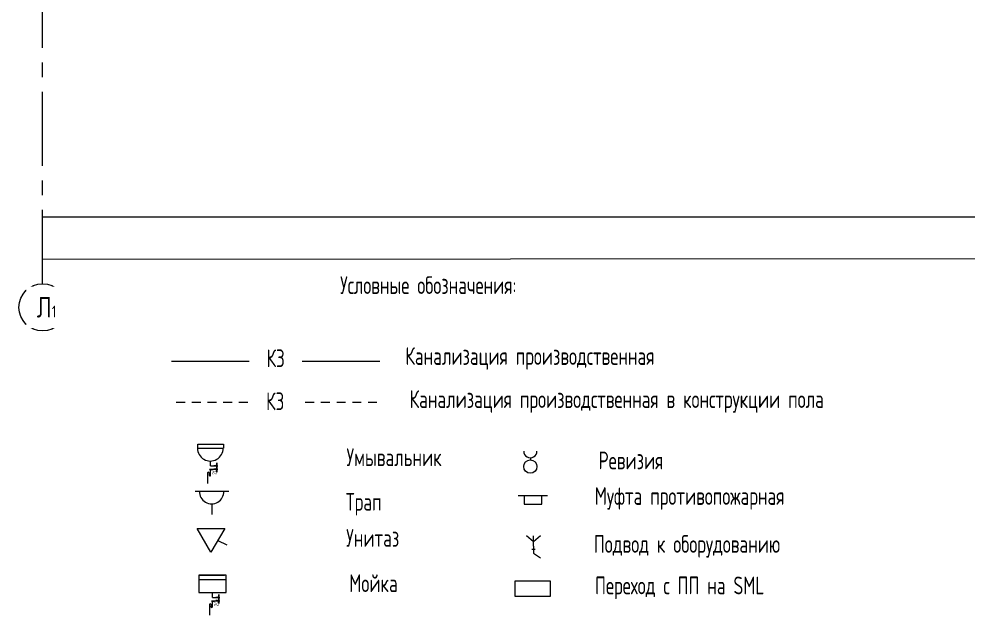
# Model space of a CAD drawing. Header units: millimetres. Extents: x -8689834 to 9419935, y -284943 to 166066.
# Drawn here: x -233221 to -217139, y -284943 to -274843 of the extents above; entities that cross this region are included whole.
import ezdxf

# ---------------------------------------------------------------- set-up
doc = ezdxf.new("R2010")
doc.units = ezdxf.units.MM
doc.header["$MEASUREMENT"] = 0
doc.linetypes.add('CENTER', pattern=[2, 1.25, -0.25, 0.25, -0.25])
doc.layers.get('0').update_dxf_attribs({"color": 250, "lineweight": 9})
for name, color, linetype in [('PDF __ВК-В1', 5, 'Continuous'), ('PDF __ВК-переход с ПП на  SML', 3, 'Continuous'), ('PDF __ВК-противопожарные муфты', 1, 'Continuous'), ('PDF __ВК-стены', 7, 'Continuous'), ('PDF __Санпр', 7, 'Continuous'), ('PDF __Сантехника', 7, 'Continuous'), ('PDF _TEKSTBK', 7, 'Continuous'), ('АР_Кровля дорожки', 245, 'Continuous')]:
    doc.layers.add(name, color=color, linetype=linetype)
doc.layers.add('PDF __ВК-К1', color=7, linetype='Continuous', true_color=0xb80000)
doc.layers.add('АР_Оси', color=195, linetype='Continuous', lineweight=9)
doc.layers.add('ВК_канализация', color=32, linetype='Continuous', lineweight=30)
doc.styles.add('ISOCPEUR', font='isocpeur.ttf', dxfattribs={"width": 0.7})
doc.styles.add('ГОСТ 2.304', font='isocpeur.ttf', dxfattribs={"width": 0.7})
doc.styles.add('ГОСТ М100', font='ARIALN.TTF')
doc.dimstyles.new('ISO-25', dxfattribs={"dimtxt": 70, "dimasz": 30, "dimexe": 50, "dimexo": 50, "dimgap": 5, "dimtad": 1, "dimdec": 0, "dimdsep": 46, "dimtxsty": 'ГОСТ М100', "dimblk": 'OBLIQUE', "dimcen": 30, "dimdle": 50, "dimadec": 0, "dimazin": 0, "dimtfac": 1, "dimtdec": 0, "dimtmove": 1, "dimatfit": 3, "dimldrblk": 'OBLIQUE', "dimfxl": 1, "dimarcsym": 0})

# ---------------------------------------------------------------- blocks, each defined once
blk = doc.blocks.new('_Oblique')
at = {"color": 0, "linetype": 'ByBlock', "lineweight": -2}
blk.add_line((-0.5, -0.5), (0.5, 0.5), dxfattribs=at)
blk = doc.blocks.new('*D2070')
at = {"layer": 'АР_Кровля дорожки', "color": 0, "lineweight": -2, "ltscale": 500, "transparency": 16777216}
for p, q in [((-229836, -284594), (-229836, -284750)), ((-229865, -284644), (-229886, -284644)), ((-229865, -284700), (-229886, -284700))]:
    blk.add_line(p, q, dxfattribs=at)
at = {"layer": 'АР_Кровля дорожки', "color": 0, "lineweight": -2, "ltscale": 500, "transparency": 16777216, "xscale": 30, "yscale": 30, "zscale": 30}
for p, rotation in [((-229836, -284644), 90), ((-229836, -284700), 270)]:
    blk.add_blockref('_Oblique', p, dxfattribs=dict(at, rotation=rotation))
at = {"layer": 'АР_Кровля дорожки', "color": 0, "lineweight": 13, "ltscale": 500, "transparency": 16777216, "insert": (-229876, -284750), "char_height": 70, "attachment_point": 5, "rotation": 90, "style": 'ГОСТ М100'}
blk.add_mtext('{\\fГОСТ тип А|b0|i0|c0|p34;20}', dxfattribs=at)
blk = doc.blocks.new('*D2067')
at = {"layer": 'АР_Кровля дорожки', "color": 0, "lineweight": -2, "ltscale": 500, "transparency": 16777216}
for p, q in [((-229869, -282364), (-229869, -282520)), ((-229898, -282414), (-229919, -282414)), ((-229898, -282470), (-229919, -282470))]:
    blk.add_line(p, q, dxfattribs=at)
at = {"layer": 'АР_Кровля дорожки', "color": 0, "lineweight": -2, "ltscale": 500, "transparency": 16777216, "xscale": 30, "yscale": 30, "zscale": 30}
for p, rotation in [((-229869, -282414), 90), ((-229869, -282470), 270)]:
    blk.add_blockref('_Oblique', p, dxfattribs=dict(at, rotation=rotation))
at = {"layer": 'АР_Кровля дорожки', "color": 0, "lineweight": 13, "ltscale": 500, "transparency": 16777216, "insert": (-229909, -282520), "char_height": 70, "attachment_point": 5, "rotation": 90, "style": 'ГОСТ М100'}
blk.add_mtext('{\\fГОСТ тип А|b0|i0|c0|p34;20}', dxfattribs=at)

msp = doc.modelspace()

# ---------------------------------------------------------------- linework, layer by layer
at = {"layer": 'PDF __ВК-В1', "color": 30, "lineweight": 13, "true_color": 0xf26722}
msp.add_lwpolyline([(-224502.5, -283702.5), (-224502.5, -283600.8)], dxfattribs=at)
at = {"layer": 'PDF __ВК-К1', "color": 30, "lineweight": 13, "true_color": 0xf26722}
for points in [[(-229974.3, -282414.5), (-229974.3, -282334)], [(-224553.7, -282278.1), (-224553.7, -282316.2)], [(-224530.1, -283829.5), (-224472.1, -283829.5)], [(-224502.5, -283774.3), (-224502.5, -283893)], [(-224502.5, -283893), (-224381.7, -283971.8)], [(-229940.8, -284644.4), (-229940.8, -284564)]]:
    msp.add_lwpolyline(points, dxfattribs=at)
msp.add_circle((-224555.8, -282428.4), 112.2, dxfattribs=at)
msp.add_arc((-224555.8, -282166), 112.2, 179.99999, 0.00001, dxfattribs=at)
at = {"layer": 'PDF __ВК-переход с ПП на  SML', "lineweight": 13}
msp.add_lwpolyline([(-224814, -284363.3), (-224221.4, -284363.3), (-224221.4, -284630), (-224814, -284630)], close=True, dxfattribs=at)
at = {"layer": 'PDF __ВК-противопожарные муфты', "lineweight": 13}
for points in [[(-224760.1, -282915.9), (-224510.3, -282915.9), (-224264.8, -282915.9)], [(-224662.7, -282915.9), (-224662.7, -283064), (-224362.2, -283064), (-224362.2, -282915.9)]]:
    msp.add_lwpolyline(points, dxfattribs=at)
at = {"layer": 'PDF __ВК-стены', "color": 18, "lineweight": 13, "true_color": 0x000000}
msp.add_lwpolyline([(-232820.5, -278911.6), (-201102.6, -278889.3)], dxfattribs=at)
at = {"layer": 'PDF __Санпр', "lineweight": 13}
for points in [[(-230192.4, -282118.2), (-230192.4, -282050.5), (-229756.4, -282050.5), (-229756.4, -282118.2)], [(-230192.4, -282118.2), (-229756.4, -282118.2)], [(-230173.6, -284267.6), (-230173.6, -284564), (-229708, -284564), (-229708, -284267.6), (-230173.6, -284267.6), (-229737.6, -284267.6)], [(-230173.6, -284339.6), (-229708, -284339.6)]]:
    msp.add_lwpolyline(points, dxfattribs=at)
msp.add_arc((-229978.6, -282116.1), 218, 179.99999, 0.00001, dxfattribs=at)
at = {"layer": 'PDF __Сантехника', "color": 30, "lineweight": 13, "true_color": 0xf26722}
for points in [[(-230237.3, -282843.6), (-229665.9, -282843.6)], [(-229953.7, -283059.5), (-229953.7, -283241.5)]]:
    msp.add_lwpolyline(points, dxfattribs=at)
at = {"layer": 'PDF __Сантехника', "lineweight": 13}
msp.add_lwpolyline([(-229971, -283877.7), (-230199.6, -283475.5), (-229734, -283475.5)], close=True, dxfattribs=at)
for points in [[(-224502.5, -283774.3), (-224502.5, -283702.5), (-224618.5, -283600.4)], [(-224383.8, -283600.4), (-224502.5, -283702.5)], [(-229852.5, -283678.7), (-229700.1, -283754.9)]]:
    msp.add_lwpolyline(points, dxfattribs=at)
at = {"layer": 'PDF __Сантехника', "color": 3, "lineweight": 13}
msp.add_arc((-229955.8, -282854.2), 205.3, 177.4347, 2.5653, dxfattribs=at)
at = {"layer": 'PDF _TEKSTBK', "lineweight": 13}
for points in [[(-229973.1, -282491.4), (-229994.1, -282470.4)], [(-229939.6, -284721.3), (-229960.6, -284700.3)]]:
    msp.add_lwpolyline(points, dxfattribs=at)
at = {"layer": 'PDF _TEKSTBK', "color": 30, "lineweight": 13, "true_color": 0xf26722}
for points in [[(-229973.2, -282573.8), (-229973.1, -282491.4), (-229973.1, -282491.4)], [(-229939.7, -284803.7), (-229939.6, -284721.3), (-229939.6, -284721.3)]]:
    msp.add_lwpolyline(points, dxfattribs=at)
for centre, start, end in [((-230013.9, -282537), 4.41024, 173.3803), ((-229986.7, -282571.6), 186.00543, 350.95979), ((-229980.4, -284766.9), 4.41024, 173.3803), ((-229953.2, -284801.5), 186.00543, 350.95979)]:
    msp.add_arc(centre, 13.7, start, end, dxfattribs=at)
at = {"layer": 'АР_Кровля дорожки', "color": 30, "lineweight": 13, "ltscale": 500, "true_color": 0xf26722}
for points in [[(-230027.4, -282535.4), (-230027.5, -282713.3)], [(-230000.3, -282536), (-230000.4, -282573)], [(-229993.9, -284765.4), (-229993.9, -284943.2)], [(-229966.8, -284765.9), (-229966.9, -284803)]]:
    msp.add_lwpolyline(points, dxfattribs=at)
at = {"layer": 'АР_Кровля дорожки', "color": 7, "lineweight": 13, "ltscale": 500}
for points in [[(-229994.1, -282470.4), (-229848.4, -282470.4)], [(-229974.3, -282414.5), (-229848.4, -282414.5)], [(-229973.1, -282491.4), (-229951.4, -282470.4)], [(-229960.6, -284700.3), (-229814.9, -284700.3)], [(-229940.8, -284644.4), (-229814.9, -284644.4)], [(-229939.6, -284721.3), (-229917.9, -284700.3)]]:
    msp.add_lwpolyline(points, dxfattribs=at)
at = {"layer": 'АР_Оси', "color": 18, "linetype": 'CENTER', "lineweight": 13, "ltscale": 1000, "true_color": 0x000000}
msp.add_line((-232820.5, -279329.7), (-232820.5, -254982.7), dxfattribs=at)
at = {"layer": 'АР_Оси', "color": 18, "lineweight": 13, "ltscale": 0.5, "true_color": 0x000000}
msp.add_circle((-232820.5, -279729.7), 400, dxfattribs=at)
at = {"layer": 'ВК_канализация', "color": 7, "lineweight": 13, "ltscale": 500}
msp.add_lwpolyline([(-201102.6, -278199), (-232820.5, -278199)], dxfattribs=at)
at = {"layer": 'ВК_канализация', "color": 30, "lineweight": 13, "true_color": 0xf26722}
for points in [[(-230633.3, -280640.8), (-229321, -280640.8)], [(-228419.3, -280640.8), (-227107, -280640.8)]]:
    msp.add_lwpolyline(points, dxfattribs=at)
at = {"layer": 'ВК_канализация', "color": 30, "lineweight": 13, "ltscale": 500, "true_color": 0xf26722}
for points in [[(-230556.8, -281333.6), (-230407.1, -281333.6)], [(-230291.2, -281333.6), (-230141.4, -281333.6)], [(-230025.5, -281333.6), (-229875.7, -281333.6)], [(-229759.8, -281333.6), (-229610.1, -281333.6)], [(-229494.1, -281333.6), (-229344.4, -281333.6)], [(-228368.7, -281333.6), (-228218.9, -281333.6)], [(-228103, -281333.6), (-227953.3, -281333.6)], [(-227837.3, -281333.6), (-227687.6, -281333.6)], [(-227571.7, -281333.6), (-227421.9, -281333.6)], [(-227306, -281333.6), (-227156.3, -281333.6)]]:
    msp.add_lwpolyline(points, dxfattribs=at)

# ---------------------------------------------------------------- texts
at = {"layer": 'ВК_канализация', "color": 18, "lineweight": 13, "ltscale": 100, "true_color": 0x000000, "char_height": 300, "attachment_point": 4, "style": 'ISOCPEUR'}
for s, insert, width in [('Условные обозначения:', (-227778.3, -279353.5), 5891.51), ('К3', (-229025.8, -280592.9), 3718.698), ('Канализация производственная', (-226673.1, -280595.7), 6956.356), ('К3', (-229033.8, -281321.7), 3718.698), ('Канализация производственная в конструкции пола', (-226601.9, -281326.2), 8368.311), ('Умывальник', (-227670, -282270.1), 8368.311), ('Ревизия', (-223400.8, -282324.3), 8368.311), ('Муфта противопожарная', (-223465.2, -282967.3), 8368.311), ('Трап', (-227682.1, -283065.2), 8368.311), ('Унитаз', (-227675.6, -283637.3), 8368.311), ('Подвод к оборудованию', (-223480, -283780.1), 8368.311), ('Мойка', (-227625.1, -284405), 8368.311), ('Переход с ПП на SML', (-223460.4, -284483), 8368.311)]:
    msp.add_mtext(s, dxfattribs=dict(at, insert=insert, width=width))

# ---------------------------------------------------------------- dimensions: what is measured, and where the dimension line sits
at = {"layer": 'АР_Кровля дорожки', "color": 7, "lineweight": 13, "ltscale": 500}
for base, p1, p2, picture, middle in [((-229869.4, -282470.4), (-229848.4, -282414.5), (-229848.4, -282470.4), '*D2067', (-229869.4, -282520.4)), ((-229835.9, -284700.3), (-229814.9, -284644.4), (-229814.9, -284700.3), '*D2070', (-229835.9, -284750.3))]:
    dim = msp.add_linear_dim(base=base, p1=p1, p2=p2, angle=90, text='{\\fГОСТ тип А|b0|i0|c0|p34;20}', dimstyle='ISO-25', dxfattribs=at)
    dim.commit()
    dim.dimension.update_dxf_attribs({"geometry": picture, "text_midpoint": middle, "dimtype": 160})

# ---------------------------------------------------------------- next in the draw order: texts
at = {"layer": 'АР_Оси', "color": 18, "lineweight": 13, "true_color": 0x000000, "insert": (-232920.3, -279551.9), "char_height": 350, "width": 528.82, "attachment_point": 1, "line_spacing_factor": 1.149209, "style": 'ГОСТ 2.304', "bg_fill": 2}
msp.add_mtext('{\\W0.8;Л\\H0.57143x;1}', dxfattribs=at)

doc.saveas('drawing.dxf')
